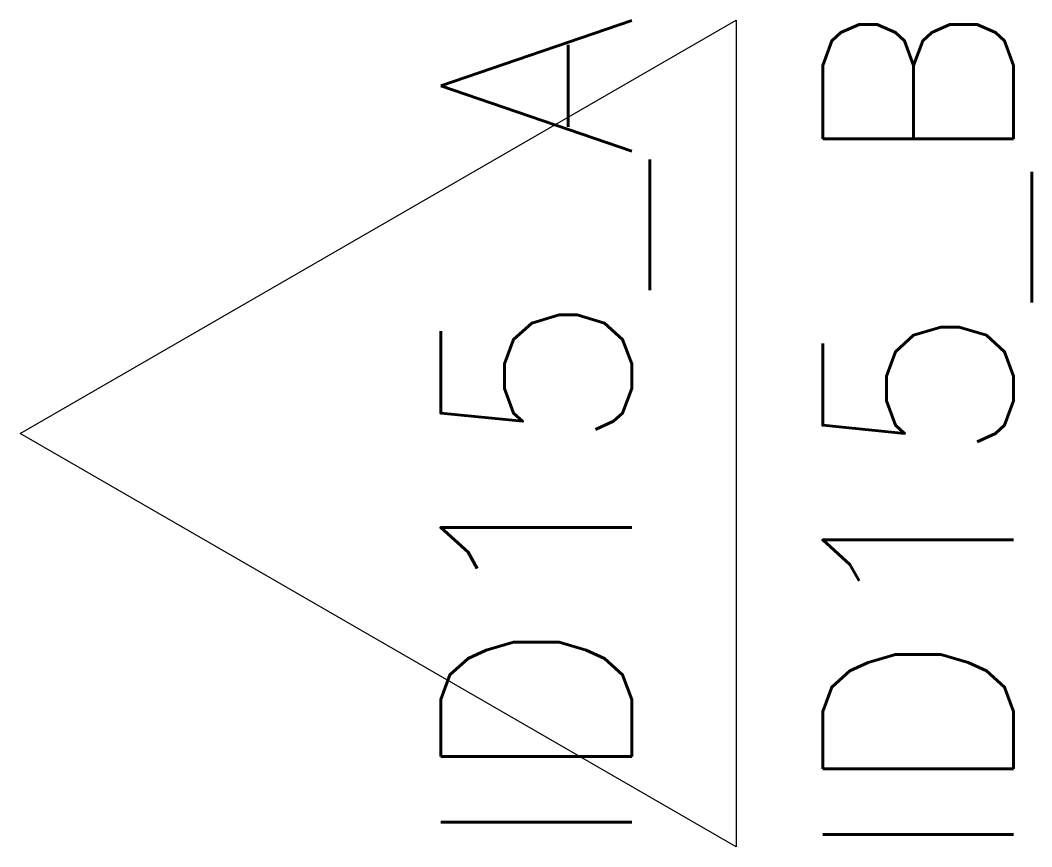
# Model space of a CAD drawing. Header units: millimetres. Extents: x 5.99 to 7.05, y -4.99 to -4.13.
import ezdxf
from ezdxf.enums import TextEntityAlignment as Align

# ---------------------------------------------------------------- set-up
doc = ezdxf.new("R2010")
doc.units = ezdxf.units.MM
doc.header["$LTSCALE"] = 10
doc.styles.add('r80', font='romans.shx')

msp = doc.modelspace()

# ---------------------------------------------------------------- linework, layer by layer
for p, q in [((5.9873, -4.5614), (6.7373, -4.1284)), ((6.7373, -4.1284), (6.7373, -4.9944)), ((6.7373, -4.9944), (5.9873, -4.5614))]:
    msp.add_line(p, q)

# ---------------------------------------------------------------- texts
at = {"color": 3, "style": 'r80'}
for tag, p in [('ID15_A', (6.5373, -4.5614)), ('ID15_B', (6.9373, -4.5614))]:
    msp.add_attdef(tag, text='', height=0.2, rotation=90, dxfattribs=at).set_placement(p, align=Align.MIDDLE)

doc.saveas('drawing.dxf')
